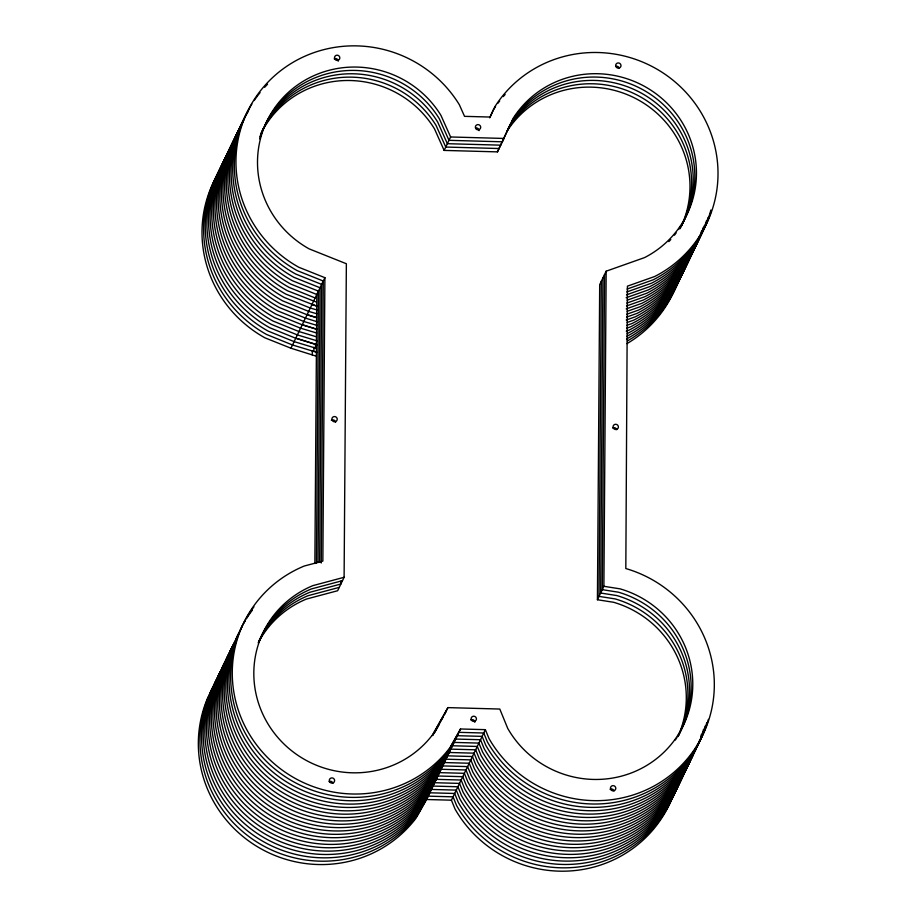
<?xml version="1.0" encoding="UTF-8"?>
<svg xmlns="http://www.w3.org/2000/svg" width="917" height="917" viewBox="0 0 917 917"><rect width="100%" height="100%" fill="white"/><g stroke="black" fill="none" stroke-linecap="round" stroke-linejoin="round"><path stroke-width="1.38" d="M324.893 277.679L322.853 561.078L304.203 566.041A121.124 117.926 25.7 0 0 258.835 747.779A121.124 117.926 25.7 0 0 450.041 747.527L460.506 728.981L485.368 729.657L488.99 738.506A121.124 117.926 25.7 0 0 688.896 756.892A121.124 117.926 25.7 0 0 625.818 568.54L627.423 286.161L654.738 276.487A121.124 117.926 25.7 0 0 685.102 91.448A121.124 117.926 25.7 0 0 494.848 106.75L490.114 117.044L464.541 116.344L459.337 104.71A121.124 117.926 25.7 0 0 269.162 80.902A121.124 117.926 25.7 0 0 298.839 267.283L324.893 277.679L290.953 348.219L315.517 355.934M222.923 163.57A121.124 117.926 25.7 0 0 269.747 327.736L295.79 338.281L317.122 344.861M229.399 150.136A121.124 117.926 25.7 0 0 276.212 314.302L302.266 324.847L316.927 329.363M234.958 138.857A121.124 117.926 25.7 0 0 281.06 304.226L307.115 314.772L316.445 317.649M237.698 132.392A121.124 117.926 25.7 0 0 285.909 294.151L317.293 306.335M312.273 354.936L312.307 350.798M313.889 351.578L313.923 347.337M315.196 297.979L289.142 287.434A121.124 117.926 25.7 0 1 242.329 123.268M315.505 348.219L315.54 343.978M314.875 563.554L316.812 294.483L290.758 284.075A121.124 117.926 25.7 0 1 242.546 122.316M316.468 563.061L318.428 291.113L292.374 280.717A121.124 117.926 25.7 0 1 244.163 118.958M318.061 562.557L320.044 287.755L293.99 277.358A121.124 117.926 25.7 0 1 247.888 111.989M319.655 562.064L321.661 284.396L295.606 274A121.124 117.926 25.7 0 1 249.504 108.63M321.248 563.004L323.277 281.038L297.223 270.641A121.124 117.926 25.7 0 1 251.866 104.079M340.895 581.149L340.872 584.014L309.671 592.336A99.472 96.835 25.7 0 0 258.949 641.224M258.193 642.863A99.472 96.835 25.7 0 1 306.438 599.053L337.639 590.731L344.104 577.297L346.362 263.741L309.144 248.874A99.472 96.835 25.7 0 1 284.774 95.826A99.472 96.835 25.7 0 1 440.951 115.382L450.602 136.977L444.137 150.411L497.45 151.878L503.914 138.444L450.602 136.977M677.927 736.615A99.472 96.835 25.7 0 0 613.622 602.286L597.426 599.741L599.695 284.637L606.16 271.203L644.502 257.62A99.472 96.835 25.7 0 0 669.433 105.684A99.472 96.835 25.7 0 0 513.211 118.247L502.298 141.803L448.986 140.335L439.323 118.74A99.472 96.835 25.7 0 0 341.64 71.033A99.472 96.835 25.7 0 0 259.752 138.868M601.311 281.278L599.042 596.382L615.238 598.927A99.472 96.835 25.7 0 1 678.339 735.812M602.928 277.92L600.658 593.024L616.854 595.569A99.472 96.835 25.7 0 1 678.018 736.213M604.544 274.561L602.274 589.665L618.471 592.21A99.472 96.835 25.7 0 1 677.548 736.5M597.426 599.741L603.89 586.307L606.16 271.203M489.678 117.834L493.231 110.109A121.124 117.926 25.7 0 1 495.535 106.624M497.45 151.878L509.967 124.964A99.472 96.835 25.7 0 1 643.7 94.462A99.472 96.835 25.7 0 1 681.377 225.697M444.665 714.332L447.897 707.615L499.799 709.047L507.731 728.419A99.472 96.835 25.7 0 0 671.897 743.527A99.472 96.835 25.7 0 0 620.087 588.852L603.89 586.307M208.125 696.954A121.124 117.926 25.7 0 0 259.075 847.698A121.124 117.926 25.7 0 0 416.1 818.056L426.554 799.509L460.506 728.981M670.316 802.364A121.124 117.926 25.7 0 1 566.167 871.139A121.124 117.926 25.7 0 1 455.038 809.035L451.428 800.186L485.368 729.657M447.897 707.615L432.652 734.643A99.472 96.835 25.7 0 1 275.639 734.861A99.472 96.835 25.7 0 1 312.903 585.619L344.104 577.297M432.423 735.549L446.281 710.973M432.881 735.216L443.278 716.796M434.727 732.431L438.888 725.06M627.113 289.061L653.122 279.845A121.124 117.926 25.7 0 0 711.351 210.681M626.792 291.95L651.506 283.204A121.124 117.926 25.7 0 0 710.881 210.016M626.483 294.85L649.889 286.562A121.124 117.926 25.7 0 0 708.119 217.398M626.162 297.75L648.273 289.921A121.124 117.926 25.7 0 0 706.503 220.756M627.148 300.191L646.657 293.28A121.124 117.926 25.7 0 0 704.474 225.444M626.838 303.08L645.041 296.638A121.124 117.926 25.7 0 0 703.27 227.473M626.517 305.98L643.425 299.997A121.124 117.926 25.7 0 0 701.654 230.832M626.208 308.88L641.808 303.355A121.124 117.926 25.7 0 0 699.19 236.85M627.182 311.322L640.192 306.714A121.124 117.926 25.7 0 0 698.009 238.879M626.873 314.21L638.576 310.072A121.124 117.926 25.7 0 0 696.805 240.907M626.552 317.11L636.96 313.431A121.124 117.926 25.7 0 0 695.189 244.266M626.242 320.01L635.343 316.789A121.124 117.926 25.7 0 0 693.573 247.624M627.228 322.452L633.727 320.148A121.124 117.926 25.7 0 0 691.544 252.313M626.907 325.34L632.111 323.506A121.124 117.926 25.7 0 0 690.341 254.341M626.598 328.24L630.495 326.865A121.124 117.926 25.7 0 0 687.429 261.677M626.277 331.14L628.879 330.223A121.124 117.926 25.7 0 0 686.26 263.718M342.488 580.656L311.287 588.978A99.472 96.835 25.7 0 0 258.926 641.728M339.256 587.373L308.055 595.695A99.472 96.835 25.7 0 0 258.525 642.026M500.682 145.161L447.37 143.694L437.707 122.099A99.472 96.835 25.7 0 0 349.366 73.784A99.472 96.835 25.7 0 0 265.002 125.228M499.066 148.52L445.754 147.052L436.091 125.457A99.472 96.835 25.7 0 0 265.403 124.918M426.554 799.509L451.428 800.186M316.239 302.014L287.525 290.792A121.124 117.926 25.7 0 1 241.423 125.423M311.963 304.559L317.293 306.198M317.007 309.969L310.347 308.055L284.293 297.509A121.124 117.926 25.7 0 1 237.48 133.343M316.72 313.74L308.731 311.413L282.677 300.868A121.124 117.926 25.7 0 1 235.864 136.702M307.115 314.634L316.445 317.511M317.488 321.833L305.499 318.13L279.444 307.585A121.124 117.926 25.7 0 1 233.342 142.215M317.213 325.466L303.882 321.489L277.828 310.943A121.124 117.926 25.7 0 1 229.617 149.184M302.266 324.71L316.927 329.237M316.64 332.997L300.638 328.206L274.596 317.66A121.124 117.926 25.7 0 1 228.493 152.291M316.354 336.768L299.022 331.564L272.979 321.019A121.124 117.926 25.7 0 1 227.611 154.457M317.408 340.952L297.406 334.923L271.363 324.377A121.124 117.926 25.7 0 1 223.152 162.618M295.801 338.144L317.122 344.723M315.505 348.082L294.174 341.64L268.131 331.094A121.124 117.926 25.7 0 1 221.306 166.928M317.133 352.437L292.557 344.998L266.515 334.453A121.124 117.926 25.7 0 1 218.303 172.694M290.953 348.219L264.898 337.811A121.124 117.926 25.7 0 1 218.074 173.645M444.137 150.411L434.475 128.816A99.472 96.835 25.7 0 0 264.497 127.073M212.515 687.693A121.124 117.926 25.7 0 0 261.07 840.247A121.124 117.926 25.7 0 0 419.333 811.339L429.786 792.792L454.66 793.469L458.271 802.318A121.124 117.926 25.7 0 0 572.277 864.295A121.124 117.926 25.7 0 0 675.726 790.443M682.259 271.134A121.124 117.926 25.7 0 1 626.517 338.992M671.347 800.289A121.124 117.926 25.7 0 1 567.061 867.803A121.124 117.926 25.7 0 1 456.655 805.676L453.044 796.827L428.17 796.151L417.716 814.697A121.124 117.926 25.7 0 1 258.835 843.239A121.124 117.926 25.7 0 1 211.506 689.779M674.11 793.801A121.124 117.926 25.7 0 1 672.493 797.71M218.991 171.49A121.124 117.926 25.7 0 1 220.412 169.083M680.643 274.492A121.124 117.926 25.7 0 1 627.366 340.975M679.027 277.851A121.124 117.926 25.7 0 1 626.976 343.623M223.439 665.008A121.124 117.926 25.7 0 0 269.529 819.351A121.124 117.926 25.7 0 0 429.03 791.188L439.495 772.641L464.357 773.318L467.979 782.167A121.124 117.926 25.7 0 0 579.097 844.27A121.124 117.926 25.7 0 0 683.245 775.495M685.927 768.973A121.124 117.926 25.7 0 1 684.369 772.905M682.202 777.559A121.124 117.926 25.7 0 1 578.203 847.606A121.124 117.926 25.7 0 1 466.363 785.525L462.741 776.676L437.879 776L427.414 794.546A121.124 117.926 25.7 0 1 269.77 823.821A121.124 117.926 25.7 0 1 220.011 672.172M680.586 780.917A121.124 117.926 25.7 0 1 576.587 850.965A121.124 117.926 25.7 0 1 464.747 788.884L461.125 780.035L436.251 779.358L425.797 797.905A121.124 117.926 25.7 0 1 265.678 825.69A121.124 117.926 25.7 0 1 220.848 670.465M679.52 782.98A121.124 117.926 25.7 0 1 575.681 854.289A121.124 117.926 25.7 0 1 463.131 792.242L459.509 783.393L434.635 782.717L424.181 801.263A121.124 117.926 25.7 0 1 263.454 828.659A121.124 117.926 25.7 0 1 219.885 672.574M679.463 782.407A121.124 117.926 25.7 0 1 576.231 857.544A121.124 117.926 25.7 0 1 461.503 795.601L457.892 786.752L433.019 786.075L422.565 804.622A121.124 117.926 25.7 0 1 263.064 832.785A121.124 117.926 25.7 0 1 216.974 678.442M685.068 265.747A121.124 117.926 25.7 0 1 627.262 333.582M215.999 680.54A121.124 117.926 25.7 0 0 260.829 835.765A121.124 117.926 25.7 0 0 420.949 807.98L431.403 789.434L456.276 790.11L459.887 798.959A121.124 117.926 25.7 0 0 573.171 860.971A121.124 117.926 25.7 0 0 676.826 788.391M683.452 269.105A121.124 117.926 25.7 0 1 626.896 336.287M231.875 647.826A121.124 117.926 25.7 0 0 274.16 804.759A121.124 117.926 25.7 0 0 435.495 777.754L445.96 759.207L470.822 759.884L474.444 768.733A121.124 117.926 25.7 0 0 585.562 830.836A121.124 117.926 25.7 0 0 689.71 762.061M689.756 761.523A121.124 117.926 25.7 0 1 586.101 834.103A121.124 117.926 25.7 0 1 472.828 772.091L469.206 763.242L444.344 762.566L433.879 781.112A121.124 117.926 25.7 0 1 273.759 808.897A121.124 117.926 25.7 0 1 228.929 653.672M684.048 773.856A121.124 117.926 25.7 0 1 579.452 837.611A121.124 117.926 25.7 0 1 471.212 775.45L467.59 766.601L442.728 765.924L432.262 784.471A121.124 117.926 25.7 0 1 271.535 811.866A121.124 117.926 25.7 0 1 227.966 655.781M687.051 767.483A121.124 117.926 25.7 0 1 685.286 771.335M687.544 765.615A121.124 117.926 25.7 0 1 584.312 840.751A121.124 117.926 25.7 0 1 469.596 778.808L465.974 769.959L441.111 769.283L430.646 787.829A121.124 117.926 25.7 0 1 271.764 816.371A121.124 117.926 25.7 0 1 224.436 662.911M231.909 647.391A121.124 117.926 25.7 0 0 280.464 799.945A121.124 117.926 25.7 0 0 438.727 771.037L449.192 752.49L474.055 753.166L477.677 762.016A121.124 117.926 25.7 0 0 590.239 824.062A121.124 117.926 25.7 0 0 694.066 752.754M692.45 756.112A121.124 117.926 25.7 0 1 588.622 827.421A121.124 117.926 25.7 0 1 476.061 765.374L472.438 756.525L447.576 755.849L437.111 774.395A121.124 117.926 25.7 0 1 276.384 801.79A121.124 117.926 25.7 0 1 232.815 645.706M233.526 644.032A121.124 117.926 25.7 0 0 282.081 796.586A121.124 117.926 25.7 0 0 440.343 767.678L450.809 749.132L475.671 749.808L479.293 758.657A121.124 117.926 25.7 0 0 588.966 820.795A121.124 117.926 25.7 0 0 693.378 754.542M697.734 744.146A121.124 117.926 25.7 0 1 696.221 748.089M234.557 641.946A121.124 117.926 25.7 0 0 284.316 793.595A121.124 117.926 25.7 0 0 441.96 764.319L452.425 745.773L477.287 746.449L480.909 755.299A121.124 117.926 25.7 0 0 592.027 817.402A121.124 117.926 25.7 0 0 696.175 748.627M701.528 734.127A121.124 117.926 25.7 0 1 700.714 736.798M699.35 740.787A121.124 117.926 25.7 0 1 697.298 746.037M706.766 722.722A121.124 117.926 25.7 0 1 605.449 806.754A121.124 117.926 25.7 0 1 485.758 745.223L482.136 736.374L457.274 735.698L446.808 754.244A121.124 117.926 25.7 0 1 286.081 781.639A121.124 117.926 25.7 0 1 242.512 625.554M243.865 623.079A121.124 117.926 25.7 0 1 245.286 620.637M246.765 618.241A121.124 117.926 25.7 0 1 252.335 610.183M259.889 136.862A99.472 96.835 25.7 0 1 263.741 127.738M705.15 726.081A121.124 117.926 25.7 0 1 603.833 810.112A121.124 117.926 25.7 0 1 484.142 748.581L480.519 739.732L455.657 739.056L445.192 757.602A121.124 117.926 25.7 0 1 286.31 786.144A121.124 117.926 25.7 0 1 238.982 632.684M260.932 133.653A99.472 96.835 25.7 0 1 264.039 127.348M508.35 128.323A99.472 96.835 25.7 0 1 640.823 97.087A99.472 96.835 25.7 0 1 681.09 226.568M695.992 749.097A121.124 117.926 25.7 0 1 591.488 814.09A121.124 117.926 25.7 0 1 482.525 751.94L478.903 743.091L454.041 742.415L443.576 760.961A121.124 117.926 25.7 0 1 284.075 789.124A121.124 117.926 25.7 0 1 237.984 634.782M703.534 729.439A121.124 117.926 25.7 0 1 702.33 733.44M701.436 736.099A121.124 117.926 25.7 0 1 699.969 740.065M698.914 742.678A121.124 117.926 25.7 0 1 697.207 746.553M506.734 131.681A99.472 96.835 25.7 0 1 638.576 100.091A99.472 96.835 25.7 0 1 680.116 228.665M708.383 719.364A121.124 117.926 25.7 0 1 607.065 803.395A121.124 117.926 25.7 0 1 487.374 741.864L483.752 733.015L458.89 732.339L448.424 750.885A121.124 117.926 25.7 0 1 279.96 772.997A121.124 117.926 25.7 0 1 253.952 606.825M254.169 100.549A121.124 117.926 25.7 0 1 260.061 92.617M264.658 87.298A121.124 117.926 25.7 0 1 267.546 84.261M497.988 103.197A121.124 117.926 25.7 0 1 499.696 100.95M503.284 96.583A121.124 117.926 25.7 0 1 505.152 94.462M676.815 737.692A99.472 96.835 25.7 0 1 675.29 740.042M680.127 227.164A99.472 96.835 25.7 0 1 678.603 229.491M676.15 232.941A99.472 96.835 25.7 0 1 674.431 235.188M670.774 239.52A99.472 96.835 25.7 0 1 668.848 241.607M511.594 121.606A99.472 96.835 25.7 0 1 646.554 91.838A99.472 96.835 25.7 0 1 681.595 224.78M612.797 427.952A2.682 2.613 25.7 0 1 616.694 429.66M331.358 420.376A2.682 2.613 25.7 0 1 335.599 422.278M475.74 128.025A2.682 2.613 25.7 0 1 479.087 130.65M470.834 719.879A2.682 2.613 25.7 0 1 474.823 722.264M610.092 789.365A2.682 2.613 25.7 0 1 614.058 790.89M329.02 781.559A2.682 2.613 25.7 0 1 332.928 783.267M334.201 58.86A2.682 2.613 25.7 0 1 338.213 61.21M615.8 66.414A2.682 2.613 25.7 0 1 619.227 68.064M613.404 428.147A2.682 2.613 25.7 0 0 618.024 428.285A2.682 2.613 25.7 0 0 615.754 424.273A2.682 2.613 25.7 0 0 613.404 428.147M332.069 420.066A2.682 2.613 25.7 0 0 336.654 420.834A2.682 2.613 25.7 0 0 334.957 416.57A2.682 2.613 25.7 0 0 332.069 420.066M475.705 128.472A2.682 2.613 25.7 0 0 480.336 128.598A2.682 2.613 25.7 0 0 478.044 124.597A2.682 2.613 25.7 0 0 475.705 128.472M471.453 720.086A2.682 2.613 25.7 0 0 476.072 720.212A2.682 2.613 25.7 0 0 473.791 716.211A2.682 2.613 25.7 0 0 471.453 720.086M610.86 789.606A2.682 2.613 25.7 0 0 615.49 789.537A2.682 2.613 25.7 0 0 613.026 785.628A2.682 2.613 25.7 0 0 610.86 789.606M329.639 781.765A2.682 2.613 25.7 0 0 334.258 781.892A2.682 2.613 25.7 0 0 331.977 777.891A2.682 2.613 25.7 0 0 329.639 781.765M334.854 59.078A2.682 2.613 25.7 0 0 339.473 59.158A2.682 2.613 25.7 0 0 337.158 55.18A2.682 2.613 25.7 0 0 334.854 59.078M615.811 66.391A2.682 2.613 25.7 0 0 620.373 67.285A2.682 2.613 25.7 0 0 618.792 62.975A2.682 2.613 25.7 0 0 615.811 66.391"/></g></svg>
